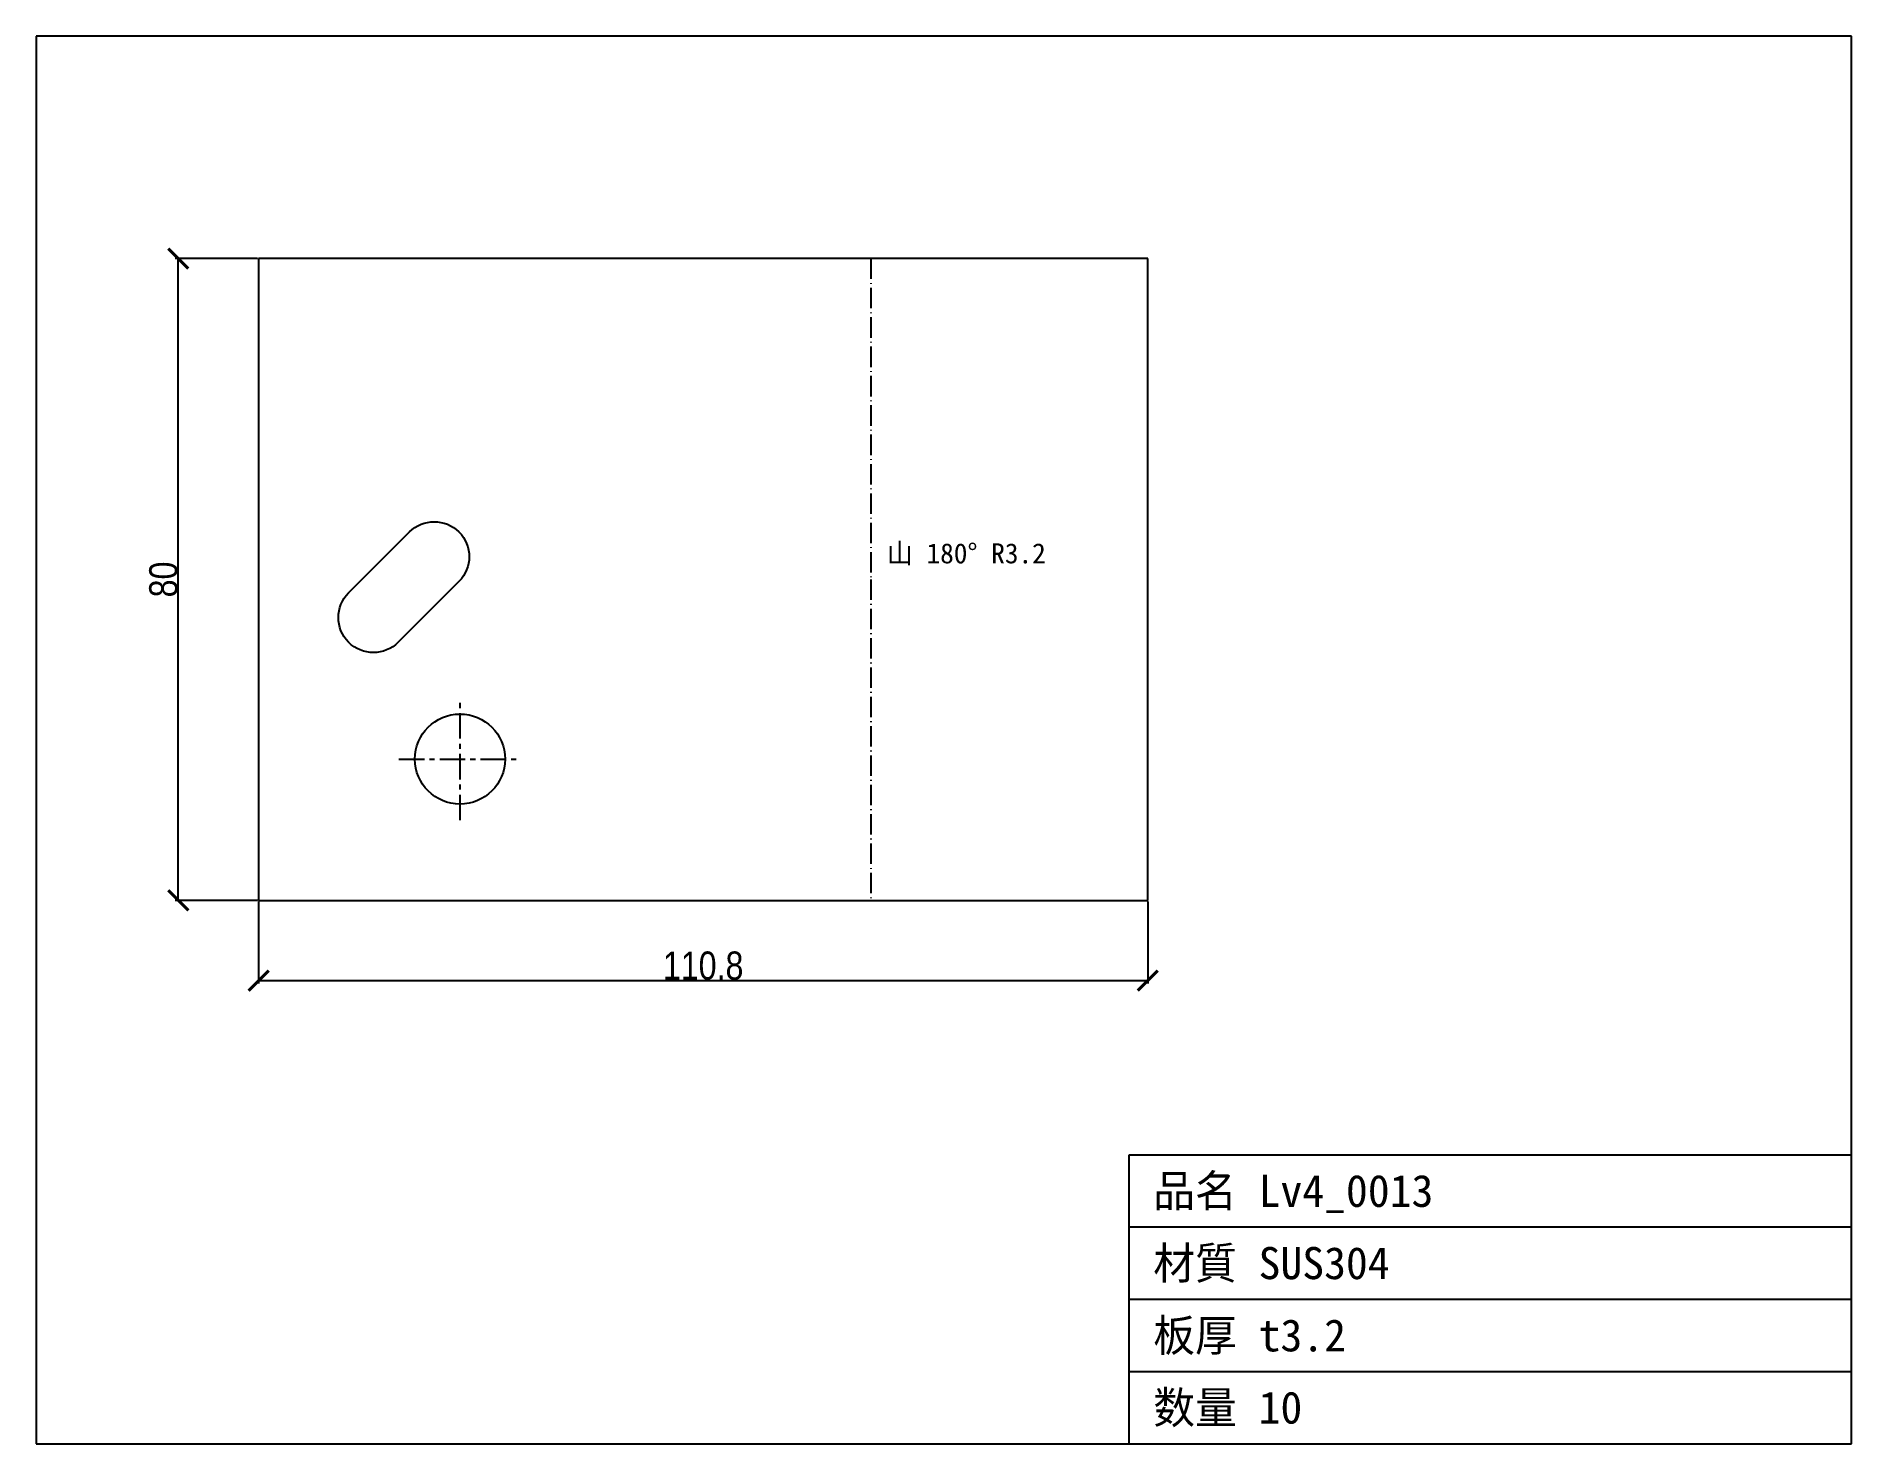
# Model space of a CAD drawing. Header units: millimetres. Extents: x -28 to 198, y -68 to 108.
import ezdxf

# ---------------------------------------------------------------- set-up
doc = ezdxf.new("R2010")
doc.units = ezdxf.units.MM
doc.linetypes.add('CENTER', pattern=[5.08, 3.175, -0.635, 0.635, -0.635])
doc.linetypes.add('DASHDOT', pattern=[3.556, 2.54, -0.508, 0, -0.508])
for name, color, linetype in [('14', 7, 'Continuous'), ('17', 7, 'Continuous'), ('2', 7, 'Continuous'), ('3', 7, 'Continuous'), ('7', 7, 'Continuous'), ('9', 7, 'Continuous')]:
    doc.layers.add(name, color=color, linetype=linetype)
doc.styles.add('OpenSansCondensed-Light', font='OpenSansCondensed-Light.ttf')
doc.dimstyles.new('EZDXF', dxfattribs={"dimtxt": 0.25, "dimasz": 0.175, "dimexe": 0.375, "dimexo": 0.125, "dimgap": 0.1, "dimtad": 1, "dimlfac": 100, "dimzin": 12, "dimdsep": 46, "dimtxsty": 'OpenSansCondensed-Light', "dimblk": 'ARCHTICK', "dimcen": 2.5, "dimazin": 3, "dimtfac": 0.5, "dimtmove": 2, "dimatfit": 3})

# ---------------------------------------------------------------- blocks, each defined once
blk = doc.blocks.new('HOLE_D11_22')
blk.add_circle((0, 0), 5.61)
blk = doc.blocks.new('_ARCHTICK')
at = {"color": 0, "linetype": 'BYBLOCK', "const_width": 0.15}
blk.add_lwpolyline([(-0.5, -0.5), (0.5, 0.5)], dxfattribs=at)

msp = doc.modelspace()

# ---------------------------------------------------------------- linework, layer by layer
at = {"layer": '14', "color": 1, "linetype": 'CENTER'}
for p, q in [((25.09, 9.99), (25.09, 25.21)), ((17.48, 17.6), (32.7, 17.6))]:
    msp.add_line(p, q, dxfattribs=at)
at = {"layer": '3', "color": 7, "linetype": 'CONTINUOUS'}
for p, q in [((198.45, 107.64), (-27.69, 107.64)), ((-27.69, 107.64), (-27.69, -67.69)), ((198.45, -67.69), (198.45, 107.64)), ((108.45, -67.69), (108.45, -31.69)), ((108.45, -31.69), (198.45, -31.69)), ((108.45, -40.69), (198.45, -40.69)), ((108.45, -49.69), (198.45, -49.69)), ((108.45, -58.69), (198.45, -58.69)), ((-27.69, -67.69), (198.45, -67.69))]:
    msp.add_line(p, q, dxfattribs=at)
at = {"layer": '7', "color": 1, "linetype": 'DASHDOT'}
for p, q in [((76.25, 79.95), (76.25, 39.98)), ((76.25, 39.98), (76.25, 0))]:
    msp.add_line(p, q, dxfattribs=at)
at = {"layer": '9', "color": 7, "linetype": 'CONTINUOUS'}
for p, q in [((0, 79.95), (0, 0)), ((110.76, 79.95), (0, 79.95)), ((110.76, 0), (110.76, 79.95)), ((0, 0), (83.88, 0)), ((83.88, 0), (110.76, 0))]:
    msp.add_line(p, q, dxfattribs=at)
msp.add_lwpolyline([(11.22, 38.32), (18.8, 45.89, -1), (24.96, 39.73), (17.39, 32.15, -1)], format="xyb", close=True, dxfattribs=at)
msp.add_circle((25.09, 17.6), 5.61, dxfattribs=at)

# ---------------------------------------------------------------- block references
msp.add_blockref('HOLE_D11_22', (25.09, 17.6), dxfattribs=at)

# ---------------------------------------------------------------- texts
at = {"layer": '2', "color": 2}
for s, height, p in [('山 180° R3.2', 2.5, (78.25, 41.98)), ('品名 Lv4_0013', 4, (111.45, -38.19)), ('材質 SUS304', 4, (111.45, -47.19)), ('板厚 t3.2', 4, (111.45, -56.19)), ('数量 10', 4, (111.45, -65.19))]:
    msp.add_text(s, height=height, dxfattribs=at).set_placement(p)

# ---------------------------------------------------------------- dimensions: what is measured, and where the dimension line sits
at = {"layer": '17', "color": 2}
msp.add_linear_dim(base=(-10, 0), p1=(0, 0), p2=(0, 79.9511), angle=90, dimstyle='EZDXF', override={"dimtxt": 3.5, "dimasz": 2.5, "dimdec": 1, "dimlfac": 1}, dxfattribs=at).render()
msp.add_linear_dim(base=(0, -10), p1=(0, 0), p2=(110.76, 0), dimstyle='EZDXF', override={"dimtxt": 3.5, "dimasz": 2.5, "dimdec": 1, "dimlfac": 1}, dxfattribs=at).render()

doc.saveas('drawing.dxf')
